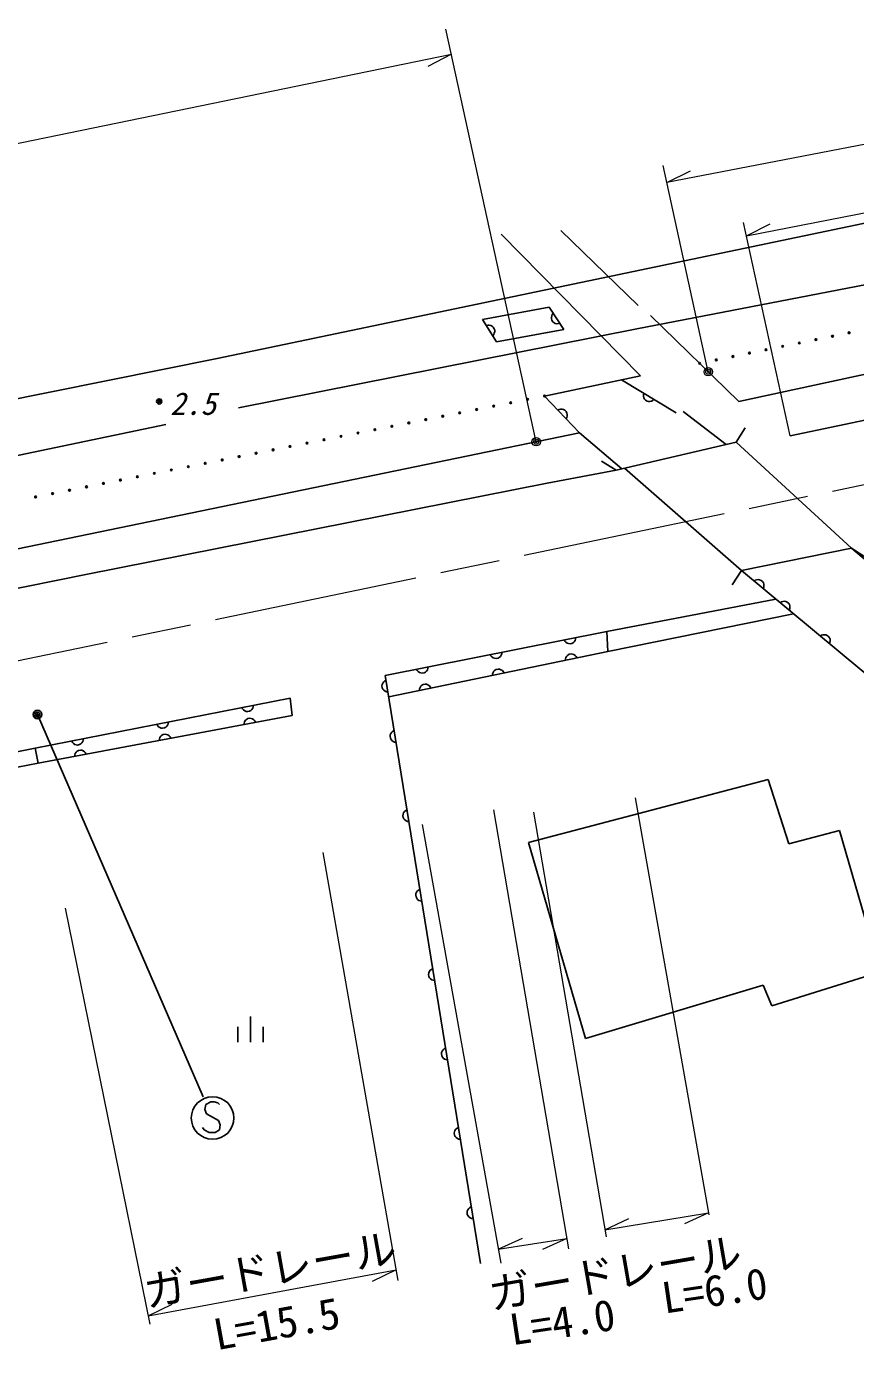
# Model space of a CAD drawing. Units: millimetres, scale not verified. Extents: x 40000 to 680000, y 20000 to 380000.
# Drawn here: x 291148 to 339810, y 263241 to 340928 of the extents above; entities that cross this region are included whole.
import ezdxf
from ezdxf.enums import TextEntityAlignment as Align

# ---------------------------------------------------------------- set-up
doc = ezdxf.new("R2010")
doc.units = ezdxf.units.MM
doc.header["$LTSCALE"] = 1000
doc.linetypes.add('CHAIN', pattern=[18.5, 12, -1.5, 3.5, -1.5])
for name, color, linetype, lineweight in [('M-BGD', 7, 'Continuous', 25), ('M-BMK', 2, 'CHAIN', 13), ('M-STR-HTXT', 7, 'Continuous', 13), ('M-STR-STR1', 1, 'Continuous', 25), ('M-STR-STRC', 7, 'Continuous', 25)]:
    doc.layers.add(name, color=color, linetype=linetype, lineweight=lineweight)
doc.styles.add('ＭＳ ゴシック', font='')
doc.styles.get('ＭＳ ゴシック').set_extended_font_data('MS Gothic')

msp = doc.modelspace()

# ---------------------------------------------------------------- linework, layer by layer
at = {"layer": 'M-BGD'}
for p, q in [((302348, 321426), (345111, 330380)), ((319013, 328724), (327192, 320409)), ((322512, 328951), (327056, 324544)), ((343933, 326460), (326982, 323176)), ((321829, 324454), (317921, 323727)), ((322692, 323136), (321829, 324454)), ((322014, 324018), (321978, 323945)), ((322069, 324088), (322014, 324018)), ((332963, 318909), (358467, 324422)), ((317921, 323727), (318739, 322409)), ((318232, 323386), (318146, 323365)), ((318313, 323387), (318232, 323386)), ((318410, 323364), (318313, 323387)), ((318482, 323327), (318410, 323364)), ((318550, 323270), (318482, 323327)), ((318609, 323175), (318550, 323270)), ((321978, 323945), (321958, 323848)), ((321958, 323848), (321961, 323766)), ((321961, 323766), (321984, 323681)), ((321984, 323681), (322045, 323587)), ((322045, 323587), (322115, 323532)), ((322115, 323532), (322188, 323496)), ((322188, 323496), (322285, 323476)), ((322285, 323476), (322367, 323479)), ((322367, 323479), (322452, 323502)), ((327783, 323953), (332963, 318909)), ((326982, 323176), (303590, 318536)), ((318515, 322770), (318571, 322838)), ((318571, 322838), (318609, 322911)), ((318630, 323089), (318609, 323175)), ((318609, 322911), (318631, 323007)), ((318631, 323007), (318630, 323089)), ((318739, 322409), (322692, 323136)), ((240627, 309002), (302348, 321426)), ((327192, 320409), (321557, 319227)), ((326083, 320176), (329279, 318241)), ((327382, 319390), (327362, 319303)), ((327362, 319303), (327362, 319222)), ((321557, 319227), (323607, 317068)), ((327362, 319222), (327386, 319126)), ((327386, 319126), (327424, 319053)), ((327424, 319053), (327481, 318986)), ((327481, 318986), (327577, 318928)), ((327577, 318928), (327663, 318908)), ((327663, 318908), (327745, 318908)), ((327745, 318908), (327841, 318932)), ((327841, 318932), (327913, 318970)), ((327913, 318970), (327981, 319027)), ((322421, 318439), (322341, 318402)), ((322501, 318457), (322421, 318439)), ((322600, 318454), (322501, 318457)), ((322679, 318432), (322600, 318454)), ((322757, 318391), (322679, 318432)), ((322834, 318310), (322757, 318391)), ((322823, 317894), (322865, 317972)), ((322871, 318229), (322834, 318310)), ((322865, 317972), (322887, 318051)), ((322889, 318150), (322871, 318229)), ((322887, 318051), (322889, 318150)), ((257821, 303473), (323607, 317068)), ((299330, 317560), (280160, 313566)), ((321714, 314109), (325758, 314882)), ((294639, 308751), (321714, 314109)), ((364434, 289358), (339571, 310292)), ((266140, 302952), (294639, 308751)), ((333119, 308975), (361821, 285098)), ((334004, 308439), (333927, 308412)), ((334103, 308448), (334004, 308439)), ((334183, 308435), (334103, 308448)), ((334266, 308403), (334183, 308435)), ((333927, 308412), (333852, 308365)), ((334352, 308331), (334266, 308403)), ((334399, 308256), (334352, 308331)), ((334390, 307917), (334422, 308000)), ((334426, 308179), (334399, 308256)), ((334422, 308000), (334435, 308081)), ((334435, 308081), (334426, 308179)), ((325218, 305408), (335123, 307308)), ((335457, 307139), (335381, 307093)), ((335534, 307166), (335457, 307139)), ((335632, 307175), (335534, 307166)), ((335713, 307163), (335632, 307175)), ((335796, 307131), (335713, 307163)), ((335882, 307059), (335796, 307131)), ((335928, 306984), (335882, 307059)), ((335955, 306907), (335928, 306984)), ((335964, 306808), (335955, 306907)), ((336178, 306430), (325263, 304227)), ((335920, 306645), (335952, 306727)), ((335952, 306727), (335964, 306808)), ((312210, 302823), (325218, 305408)), ((325218, 305408), (325263, 304227)), ((322706, 304909), (322750, 304832)), ((322750, 304832), (322805, 304772)), ((322805, 304772), (322887, 304717)), ((322887, 304717), (322964, 304689)), ((322964, 304689), (323052, 304678)), ((323052, 304678), (323162, 304700)), ((323162, 304700), (323239, 304744)), ((323239, 304744), (323299, 304798)), ((323299, 304798), (323354, 304881)), ((323354, 304881), (323382, 304958)), ((323382, 304958), (323393, 305045)), ((337816, 305177), (337741, 305130)), ((337893, 305204), (337816, 305177)), ((337992, 305213), (337893, 305204)), ((338072, 305200), (337992, 305213)), ((338155, 305168), (338072, 305200)), ((338241, 305096), (338155, 305168)), ((338288, 305021), (338241, 305096)), ((338279, 304682), (338311, 304765)), ((338315, 304944), (338288, 305021)), ((338311, 304765), (338324, 304845)), ((338324, 304845), (338315, 304944)), ((325263, 304227), (312412, 301571)), ((318371, 304047), (318414, 303970)), ((318414, 303970), (318469, 303910)), ((318469, 303910), (318551, 303855)), ((318551, 303855), (318628, 303827)), ((318628, 303827), (318716, 303816)), ((318716, 303816), (318826, 303838)), ((318826, 303838), (318903, 303882)), ((318903, 303882), (318963, 303937)), ((318963, 303937), (319018, 304019)), ((319018, 304019), (319046, 304096)), ((319046, 304096), (319057, 304184)), ((322789, 303801), (322778, 303713)), ((322816, 303878), (322789, 303801)), ((322870, 303961), (322816, 303878)), ((322930, 304016), (322870, 303961)), ((323007, 304061), (322930, 304016)), ((323117, 304083), (323007, 304061)), ((323204, 304073), (323117, 304083)), ((323282, 304046), (323204, 304073)), ((323364, 303991), (323282, 304046)), ((323420, 303931), (323364, 303991)), ((323464, 303855), (323420, 303931)), ((314035, 303186), (314079, 303109)), ((314079, 303109), (314133, 303048)), ((314133, 303048), (314216, 302993)), ((314216, 302993), (314293, 302966)), ((314490, 302976), (314567, 303020)), ((314567, 303020), (314628, 303075)), ((314628, 303075), (314683, 303157)), ((314683, 303157), (314710, 303234)), ((314710, 303234), (314721, 303322)), ((318532, 302993), (318505, 302916)), ((318587, 303075), (318532, 302993)), ((318647, 303131), (318587, 303075)), ((318723, 303175), (318647, 303131)), ((318833, 303198), (318723, 303175)), ((318921, 303187), (318833, 303198)), ((318998, 303160), (318921, 303187)), ((319081, 303106), (318998, 303160)), ((319136, 303046), (319081, 303106)), ((319180, 302969), (319136, 303046)), ((312026, 302293), (312012, 302205)), ((312012, 302205), (312030, 302095)), ((312057, 302368), (312026, 302293)), ((312115, 302449), (312057, 302368)), ((312177, 302501), (312115, 302449)), ((312255, 302542), (312177, 302501)), ((312210, 302823), (317789, 268284)), ((314293, 302966), (314380, 302955)), ((314363, 302245), (314303, 302190)), ((314440, 302290), (314363, 302245)), ((314380, 302955), (314490, 302976)), ((314550, 302312), (314440, 302290)), ((314637, 302302), (314550, 302312)), ((314714, 302275), (314637, 302302)), ((314797, 302221), (314714, 302275)), ((314853, 302161), (314797, 302221)), ((318505, 302916), (318495, 302828)), ((291650, 298546), (306627, 301490)), ((306627, 301490), (306736, 300473)), ((312030, 302095), (312071, 302016)), ((312071, 302016), (312124, 301954)), ((312124, 301954), (312204, 301896)), ((312204, 301896), (312280, 301866)), ((312280, 301866), (312367, 301851)), ((314222, 302030), (314211, 301942)), ((314249, 302107), (314222, 302030)), ((314303, 302190), (314249, 302107)), ((314897, 302084), (314853, 302161)), ((303788, 300932), (303831, 300855)), ((303831, 300855), (303886, 300794)), ((303886, 300794), (303968, 300739)), ((303968, 300739), (304045, 300712)), ((304045, 300712), (304133, 300700)), ((304133, 300700), (304243, 300722)), ((304243, 300722), (304320, 300766)), ((304320, 300766), (304380, 300820)), ((304380, 300820), (304436, 300903)), ((304436, 300903), (304463, 300979)), ((304463, 300979), (304475, 301067)), ((306736, 300473), (291832, 297673)), ((298795, 299951), (298839, 299874)), ((298839, 299874), (298894, 299813)), ((299388, 299839), (299443, 299921)), ((299443, 299921), (299471, 299998)), ((299471, 299998), (299482, 300086)), ((303920, 300029), (303908, 299941)), ((303949, 300106), (303920, 300029)), ((304005, 300187), (303949, 300106)), ((304066, 300242), (304005, 300187)), ((304143, 300285), (304066, 300242)), ((304253, 300305), (304143, 300285)), ((304341, 300293), (304253, 300305)), ((304417, 300265), (304341, 300293)), ((304499, 300209), (304417, 300265)), ((304553, 300148), (304499, 300209)), ((304596, 300071), (304553, 300148)), ((294479, 299016), (294490, 299104)), ((298894, 299813), (298976, 299758)), ((298952, 299096), (298940, 299008)), ((298981, 299173), (298952, 299096)), ((298976, 299758), (299053, 299730)), ((299037, 299254), (298981, 299173)), ((299098, 299309), (299037, 299254)), ((299053, 299730), (299141, 299719)), ((299175, 299352), (299098, 299309)), ((299141, 299719), (299251, 299740)), ((299285, 299372), (299175, 299352)), ((299251, 299740), (299328, 299784)), ((299373, 299360), (299285, 299372)), ((299328, 299784), (299388, 299839)), ((299449, 299332), (299373, 299360)), ((299531, 299276), (299449, 299332)), ((299585, 299215), (299531, 299276)), ((299628, 299138), (299585, 299215)), ((312504, 299336), (312490, 299248)), ((312490, 299248), (312508, 299138)), ((312534, 299411), (312504, 299336)), ((312508, 299138), (312549, 299059)), ((312592, 299492), (312534, 299411)), ((312655, 299544), (312592, 299492)), ((312733, 299585), (312655, 299544)), ((249255, 290335), (291650, 298546)), ((291650, 298546), (291832, 297673)), ((293803, 298969), (293847, 298892)), ((293847, 298892), (293902, 298832)), ((293902, 298832), (293984, 298776)), ((293984, 298776), (294061, 298749)), ((294069, 298321), (294013, 298240)), ((294061, 298749), (294148, 298737)), ((294130, 298376), (294069, 298321)), ((294207, 298419), (294130, 298376)), ((294148, 298737), (294258, 298759)), ((294317, 298439), (294207, 298419)), ((294258, 298759), (294335, 298803)), ((294405, 298427), (294317, 298439)), ((294335, 298803), (294396, 298857)), ((294396, 298857), (294451, 298940)), ((294481, 298399), (294405, 298427)), ((294451, 298940), (294479, 299016)), ((294563, 298343), (294481, 298399)), ((294617, 298282), (294563, 298343)), ((312549, 299059), (312601, 298997)), ((312601, 298997), (312681, 298939)), ((312681, 298939), (312757, 298909)), ((312757, 298909), (312845, 298894)), ((291832, 297673), (249373, 289547)), ((293984, 298163), (293972, 298075)), ((294013, 298240), (293984, 298163)), ((294660, 298205), (294617, 298282)), ((320624, 293012), (334682, 296704)), ((334682, 296704), (335889, 292941)), ((313257, 294674), (313243, 294587)), ((313243, 294587), (313260, 294476)), ((313287, 294750), (313257, 294674)), ((313260, 294476), (313302, 294398)), ((313345, 294830), (313287, 294750)), ((313408, 294883), (313345, 294830)), ((313486, 294924), (313408, 294883)), ((313302, 294398), (313354, 294335)), ((313354, 294335), (313434, 294277)), ((313434, 294277), (313510, 294247)), ((313510, 294247), (313598, 294233)), ((335889, 292941), (338871, 293722)), ((338871, 293722), (341285, 285415)), ((320624, 293012), (323961, 281510)), ((314010, 290012), (313996, 289925)), ((313996, 289925), (314013, 289815)), ((314040, 290088), (314010, 290012)), ((314013, 289815), (314054, 289736)), ((314098, 290169), (314040, 290088)), ((314160, 290221), (314098, 290169)), ((314239, 290262), (314160, 290221)), ((314054, 289736), (314107, 289674)), ((314107, 289674), (314187, 289616)), ((314187, 289616), (314263, 289585)), ((314263, 289585), (314351, 289571)), ((314763, 285351), (314748, 285264)), ((314748, 285264), (314766, 285153)), ((314793, 285427), (314763, 285351)), ((314766, 285153), (314807, 285075)), ((314851, 285507), (314793, 285427)), ((314913, 285560), (314851, 285507)), ((314992, 285601), (314913, 285560)), ((341285, 285415), (334895, 283427)), ((314807, 285075), (314860, 285012)), ((314860, 285012), (314940, 284954)), ((314940, 284954), (315016, 284924)), ((315016, 284924), (315103, 284910)), ((334398, 284634), (323961, 281510)), ((334895, 283427), (334398, 284634)), ((304299, 282786), (304299, 281286)), ((303549, 282186), (303549, 281286)), ((305049, 282186), (305049, 281286)), ((315516, 280689), (315501, 280602)), ((315501, 280602), (315519, 280491)), ((315546, 280765), (315516, 280689)), ((315519, 280491), (315560, 280413)), ((315604, 280845), (315546, 280765)), ((315666, 280898), (315604, 280845)), ((315745, 280939), (315666, 280898)), ((315560, 280413), (315613, 280351)), ((315613, 280351), (315693, 280293)), ((315693, 280293), (315769, 280262)), ((315769, 280262), (315856, 280248)), ((316269, 276028), (316254, 275940)), ((316254, 275940), (316272, 275830)), ((316299, 276104), (316269, 276028)), ((316272, 275830), (316313, 275751)), ((316357, 276184), (316299, 276104)), ((316419, 276237), (316357, 276184)), ((316498, 276278), (316419, 276237)), ((316313, 275751), (316366, 275689)), ((316366, 275689), (316446, 275631)), ((316446, 275631), (316522, 275601)), ((316522, 275601), (316609, 275587)), ((317021, 271366), (317007, 271279)), ((317007, 271279), (317025, 271168)), ((317052, 271442), (317021, 271366)), ((317025, 271168), (317066, 271090)), ((317110, 271522), (317052, 271442)), ((317172, 271575), (317110, 271522)), ((317251, 271616), (317172, 271575)), ((317066, 271090), (317119, 271027)), ((317119, 271027), (317199, 270970)), ((317199, 270970), (317275, 270939)), ((317275, 270939), (317362, 270925))]:
    msp.add_line(p, q, dxfattribs=at)
for centre, radius in [((337483, 322542), 50), ((338458, 322741), 50), ((339433, 322940), 50), ((333584, 321747), 50), ((334559, 321946), 50), ((335534, 322145), 50), ((336509, 322343), 50), ((330660, 321151), 50), ((331635, 321350), 50), ((332610, 321548), 50), ((298940, 318909), 150), ((298940, 318909), 90), ((298940, 318909), 30), ((318570, 318635), 50), ((319566, 318832), 50), ((320562, 319030), 50), ((321557, 319227), 50), ((314587, 317845), 50), ((315583, 318043), 50), ((316578, 318240), 50), ((317574, 318437), 50), ((310604, 317056), 50), ((311599, 317253), 50), ((312595, 317450), 50), ((313591, 317648), 50), ((306620, 316266), 50), ((307616, 316463), 50), ((308612, 316661), 50), ((309608, 316858), 50), ((302637, 315476), 50), ((303633, 315674), 50), ((304629, 315871), 50), ((305625, 316068), 50), ((298654, 314687), 50), ((299650, 314884), 50), ((300646, 315081), 50), ((301641, 315279), 50), ((294671, 313897), 50), ((295667, 314094), 50), ((296662, 314292), 50), ((297658, 314489), 50), ((291683, 313305), 50), ((292679, 313502), 50), ((293675, 313699), 50)]:
    msp.add_circle(centre, radius, dxfattribs=at)
at = {"layer": 'M-BMK'}
msp.add_line((266023, 298558), (378015, 321890), dxfattribs=at)
at = {"layer": 'M-STR-HTXT'}
for p, q in [((400785, 345767), (328740, 331756)), ((333410, 328637), (412805, 344168)), ((321067, 316544), (315769, 340762)), ((62357, 287202), (316089, 339297)), ((316089, 339297), (314705, 338584)), ((331167, 320657), (328519, 332762)), ((328740, 331756), (330132, 332455)), ((335982, 316881), (333241, 329410)), ((333410, 328637), (334802, 329338)), ((326872, 295639), (331203, 271144)), ((318565, 294929), (322967, 269156)), ((320908, 294787), (325168, 269866)), ((314376, 294077), (318991, 268304)), ((308547, 292430), (312949, 267296)), ((293424, 289164), (298394, 264740)), ((325099, 270272), (331180, 271271)), ((331180, 271271), (329768, 270613)), ((325099, 270272), (326511, 270929)), ((318841, 269141), (320259, 269786)), ((318841, 269141), (322863, 269766)), ((322863, 269766), (321445, 269121)), ((298299, 265210), (312840, 267919)), ((312840, 267919), (311442, 267232)), ((298299, 265210), (299696, 265898))]:
    msp.add_line(p, q, dxfattribs=at)
for centre, radius in [((331167, 320657), 250), ((331167, 320657), 150), ((331167, 320657), 50), ((321067, 316544), 250), ((321067, 316544), 150), ((321067, 316544), 50)]:
    msp.add_circle(centre, radius, dxfattribs=at)
at = {"layer": 'M-STR-STR1'}
for p, q in [((329693, 318326), (332213, 316381)), ((323607, 317068), (326090, 314959)), ((332801, 316518), (333330, 317366)), ((325758, 314882), (332801, 316518)), ((339571, 310292), (332801, 316518)), ((324909, 315411), (325758, 314882)), ((326254, 314997), (333119, 308975)), ((339571, 310292), (333119, 308975)), ((340406, 309741), (339571, 310292)), ((333119, 308975), (332568, 308140))]:
    msp.add_line(p, q, dxfattribs=at)
at = {"layer": 'M-STR-STRC'}
for p, q in [((335982, 316881), (357787, 321490)), ((291791, 300524), (301518, 278088)), ((301674, 277636), (301624, 277336)), ((301974, 277786), (301674, 277636)), ((302174, 277786), (301974, 277786)), ((302374, 277736), (302174, 277786)), ((302474, 277636), (302374, 277736)), ((301624, 277336), (301724, 277086)), ((301724, 277086), (302424, 276686)), ((302424, 276686), (302524, 276436)), ((301574, 276136), (301474, 276286)), ((301874, 275986), (301574, 276136)), ((302224, 275986), (301874, 275986)), ((302474, 276136), (302224, 275986)), ((302524, 276436), (302474, 276136))]:
    msp.add_line(p, q, dxfattribs=at)
for centre, radius in [((291791, 300524), 250), ((291791, 300524), 150), ((291791, 300524), 50), ((302074, 276836), 1250)]:
    msp.add_circle(centre, radius, dxfattribs=at)

# ---------------------------------------------------------------- texts
at = {"layer": 'M-BGD', "style": 'ＭＳ ゴシック', "oblique": 15}
msp.add_text('2.5', height=1320, dxfattribs=at).set_placement((300929, 318781), align=Align.MIDDLE_CENTER)
at = {"layer": 'M-STR-HTXT', "style": 'ＭＳ ゴシック'}
for s, rotation, p in [('ガードレール', 10.2, (305436, 267941)), ('ガードレール', 9.8, (325686, 267751)), ('L=6.0', 8.4, (331538, 266711)), ('L=15.5', 10.3, (305834, 264767)), ('L=4.0', 8.6, (322598, 264858))]:
    msp.add_text(s, height=1833, rotation=rotation, dxfattribs=at).set_placement(p, align=Align.MIDDLE_CENTER)

doc.saveas('drawing.dxf')
